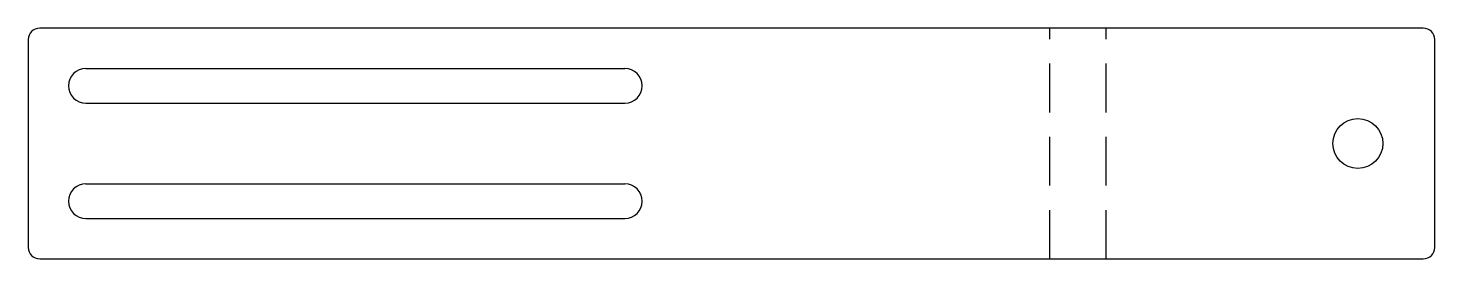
# Model space of a CAD drawing. Extents: x 0 to 365, y 0 to 60.
import ezdxf

# ---------------------------------------------------------------- set-up
doc = ezdxf.new("R2010")
doc.units = 0
doc.header["$MEASUREMENT"] = 0
doc.linetypes.add('DASHED', pattern=[19.05, 12.7, -6.35])
doc.layers.get('0').update_dxf_attribs({"linetype": 'CONTINUOUS'})

msp = doc.modelspace()

# ---------------------------------------------------------------- linework, layer by layer
for p, q in [((362.38, 60), (3, 60)), ((0, 57), (0, 3)), ((365.38, 3), (365.38, 57)), ((15, 49.5), (155, 49.5)), ((15, 40.5), (155, 40.5)), ((15, 19.5), (155, 19.5)), ((15, 10.5), (155, 10.5)), ((3, 0), (362.38, 0))]:
    msp.add_line(p, q)
at = {"linetype": 'DASHED'}
for p, q in [((265.38, 0), (265.38, 60)), ((280, 0), (280, 60))]:
    msp.add_line(p, q, dxfattribs=at)
msp.add_circle((345.38, 30), 6.5)
for centre, radius, start, end in [((3, 57), 3, 90, 180), ((362.38, 57), 3, 0, 90), ((15, 45), 4.5, 90, 270), ((155, 45), 4.5, 270, 90), ((15, 15), 4.5, 90, 270), ((155, 15), 4.5, 270, 90), ((3, 3), 3, 180, 270), ((362.38, 3), 3, 270, 0)]:
    msp.add_arc(centre, radius, start, end)

doc.saveas('drawing.dxf')
